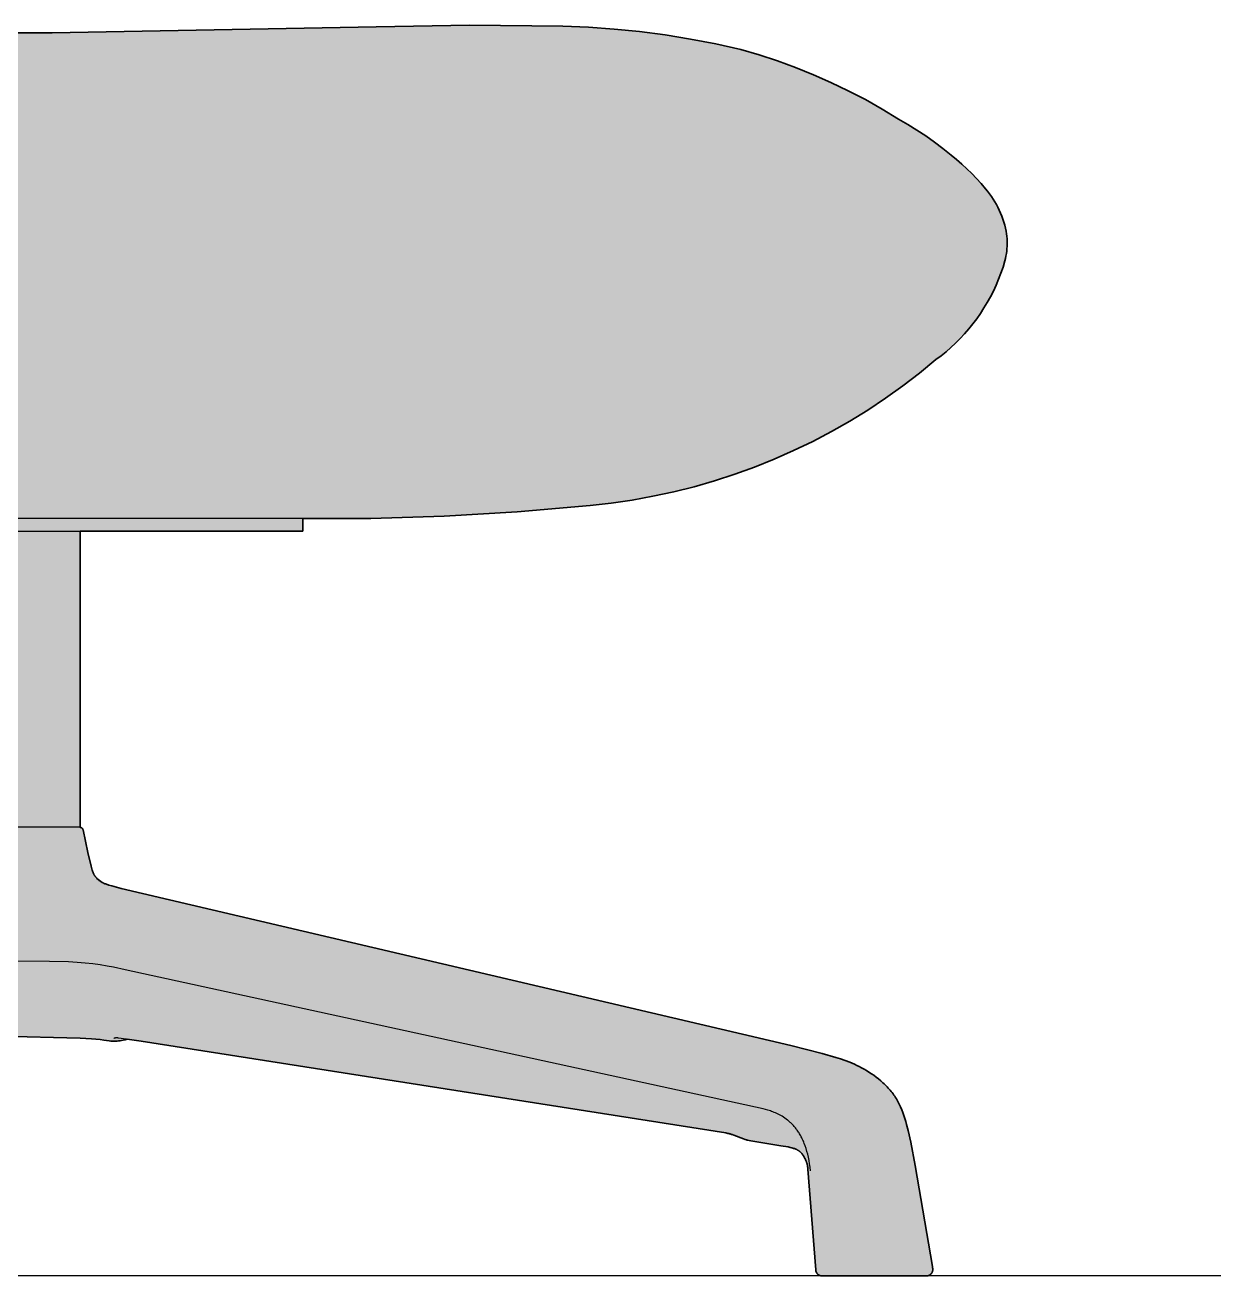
# Model space of a CAD drawing. Header units: millimetres. Extents: x 0 to 1503, y -725 to 393.
# Drawn here: x 390.8 to 766.6, y 0 to 393 of the extents above; entities that cross this region are included whole.
import ezdxf

# ---------------------------------------------------------------- set-up
doc = ezdxf.new("R2010")
doc.units = ezdxf.units.MM
doc.layers.add('Blocks', color=7, linetype='Continuous')
doc.layers.add('Blocks$Fill', color=7, linetype='Continuous', true_color=0xffffff)
for name, color, linetype, lineweight, true_color in [('Blocks$Inner', 7, 'Continuous', 25, 0x007f00), ('Blocks$Outline', 7, 'Continuous', 35, 0xff3f3f), ('Groud', 7, 'Continuous', 25, 0x243775)]:
    doc.layers.add(name, color=color, linetype=linetype, lineweight=lineweight, true_color=true_color)

# ---------------------------------------------------------------- blocks, each defined once
blk = doc.blocks.new('Doze Ottoman Side')
at = {"layer": 'Blocks$Fill'}
blk.add_hatch(color=256, dxfattribs=at).paths.add_polyline_path([(559.78, 392.59), (530.44, 392.98), (501.1, 392.39), (399.37, 390.53), (367.22, 390.53), (265.49, 392.39), (236.15, 392.98), (206.81, 392.59), (198.75, 392.27), (190.69, 391.7), (182.66, 390.9), (174.66, 389.85), (166.69, 388.56), (158.77, 387.03), (150.89, 385.27), (145.09, 383.58), (139.35, 381.7), (133.68, 379.63), (128.07, 377.38), (122.55, 374.94), (117.1, 372.32), (111.75, 369.53), (106.49, 366.56), (101.33, 363.42), (98.42, 361.75), (95.57, 359.99), (92.77, 358.13), (90.04, 356.19), (87.37, 354.15), (84.77, 352.04), (83.08, 350.69), (81.44, 349.28), (79.85, 347.83), (78.3, 346.32), (76.8, 344.76), (75.35, 343.16), (73.96, 341.51), (73.32, 340.74), (72.71, 339.95), (72.13, 339.14), (71.58, 338.31), (71.05, 337.46), (70.55, 336.59), (70.08, 335.71), (69.65, 334.81), (69.24, 333.9), (68.87, 332.97), (68.52, 332.03), (68.21, 331.09), (67.93, 330.13), (67.68, 329.16), (67.47, 328.18), (67.36, 327.41), (67.27, 326.63), (67.21, 325.85), (67.18, 325.06), (67.18, 324.28), (67.2, 323.49), (67.25, 322.71), (67.33, 321.93), (67.43, 321.15), (67.56, 320.38), (67.72, 319.61), (67.9, 318.85), (68.5, 316.91), (69.16, 314.99), (69.88, 313.1), (70.67, 311.24), (71.53, 309.4), (72.45, 307.59), (73.43, 305.82), (74.48, 304.08), (75.58, 302.38), (76.74, 300.72), (77.96, 299.1), (79.23, 297.52), (80.56, 295.99), (81.94, 294.51), (83.38, 293.07), (84.86, 291.69), (86.38, 290.35), (87.96, 289.08), (89.58, 287.85), (94.71, 283.63), (99.99, 279.58), (105.41, 275.71), (110.95, 272.03), (116.61, 268.54), (122.39, 265.25), (128.28, 262.15), (134.27, 259.26), (140.36, 256.57), (146.53, 254.09), (152.79, 251.83), (159.12, 249.78), (165.51, 247.94), (171.97, 246.32), (178.47, 244.93), (185.02, 243.75), (191.61, 242.81), (198.22, 242.08), (221.15, 240.08), (244.13, 238.72), (267.13, 238), (288.13, 238), (288.13, 234), (358.13, 234), (358.13, 140.93), (358.11, 140.92), (358.07, 140.92), (358.04, 140.91), (358.01, 140.91), (357.98, 140.9), (357.95, 140.89), (357.92, 140.89), (357.89, 140.88), (357.86, 140.87), (357.84, 140.86), (357.81, 140.85), (357.79, 140.84), (357.77, 140.83), (357.74, 140.82), (357.72, 140.8), (357.7, 140.79), (357.68, 140.78), (357.66, 140.77), (357.64, 140.75), (357.62, 140.74), (357.61, 140.73), (357.59, 140.71), (357.57, 140.7), (357.56, 140.69), (357.54, 140.67), (357.53, 140.66), (357.5, 140.63), (357.47, 140.6), (357.45, 140.58), (357.43, 140.55), (357.41, 140.52), (357.39, 140.5), (357.37, 140.47), (357.36, 140.45), (357.34, 140.42), (357.33, 140.4), (357.32, 140.38), (357.3, 140.35), (357.29, 140.33), (357.28, 140.3), (357.28, 140.28), (357.27, 140.26), (357.26, 140.23), (357.25, 140.21), (357.24, 140.16), (357.23, 140.1), (355.7, 133), (354.68, 128.76), (354.46, 127.89), (354.34, 127.49), (354.28, 127.3), (354.22, 127.12), (354.16, 126.94), (354.09, 126.76), (354.02, 126.59), (353.95, 126.43), (353.87, 126.26), (353.83, 126.18), (353.79, 126.1), (353.74, 126.03), (353.7, 125.95), (353.65, 125.87), (353.6, 125.8), (353.55, 125.72), (353.5, 125.65), (353.44, 125.57), (353.39, 125.5), (353.33, 125.43), (353.27, 125.35), (353.15, 125.21), (353.02, 125.07), (352.89, 124.93), (352.75, 124.79), (352.6, 124.66), (352.45, 124.53), (352.29, 124.39), (352.13, 124.26), (351.96, 124.14), (351.78, 124.01), (351.6, 123.88), (351.23, 123.63), (351.13, 123.57), (351.02, 123.51), (350.96, 123.48), (350.9, 123.44), (350.84, 123.41), (350.76, 123.38), (350.68, 123.34), (350.6, 123.3), (350.4, 123.22), (350.16, 123.13), (349.87, 123.03), (349.15, 122.79), (348.16, 122.5), (345.22, 121.7), (134.86, 72.42), (124.95, 69.89), (120.67, 68.67), (119.24, 68.2), (117.79, 67.69), (116.33, 67.12), (115.59, 66.81), (114.85, 66.48), (114.1, 66.13), (113.35, 65.76), (112.59, 65.36), (111.82, 64.94), (111.06, 64.5), (110.29, 64.03), (109.53, 63.53), (108.77, 63.02), (108.03, 62.47), (107.29, 61.9), (106.57, 61.31), (105.87, 60.69), (105.53, 60.37), (105.19, 60.05), (104.86, 59.71), (104.53, 59.37), (104.21, 59.03), (103.9, 58.68), (103.59, 58.32), (103.3, 57.96), (103.01, 57.58), (102.72, 57.21), (102.45, 56.82), (102.18, 56.43), (101.93, 56.03), (101.68, 55.63), (101.44, 55.22), (101.21, 54.81), (100.99, 54.38), (100.77, 53.96), (100.57, 53.53), (100.37, 53.09), (99.99, 52.21), (99.64, 51.31), (99.31, 50.39), (99.01, 49.47), (98.73, 48.54), (98.46, 47.6), (97.98, 45.72), (97.17, 41.98), (95.75, 34.65), (90.33, 2.93), (90.27, 2.54), (90.25, 2.38), (90.24, 2.31), (90.24, 2.24), (90.23, 2.18), (90.23, 2.12), (90.23, 2.06), (90.23, 2), (90.23, 1.95), (90.23, 1.89), (90.24, 1.84), (90.24, 1.78), (90.25, 1.73), (90.26, 1.67), (90.27, 1.62), (90.28, 1.57), (90.29, 1.52), (90.3, 1.47), (90.32, 1.42), (90.33, 1.37), (90.35, 1.33), (90.37, 1.28), (90.38, 1.24), (90.4, 1.19), (90.42, 1.15), (90.44, 1.1), (90.46, 1.06), (90.49, 1.02), (90.51, 0.98), (90.53, 0.94), (90.56, 0.9), (90.58, 0.86), (90.61, 0.83), (90.63, 0.79), (90.66, 0.75), (90.69, 0.72), (90.72, 0.69), (90.75, 0.65), (90.77, 0.62), (90.8, 0.59), (90.83, 0.56), (90.86, 0.53), (90.89, 0.5), (90.93, 0.47), (90.96, 0.45), (90.99, 0.42), (91.02, 0.4), (91.05, 0.37), (91.09, 0.35), (91.12, 0.33), (91.16, 0.3), (91.19, 0.28), (91.23, 0.26), (91.26, 0.24), (91.3, 0.23), (91.34, 0.21), (91.37, 0.19), (91.41, 0.17), (91.45, 0.16), (91.49, 0.14), (91.53, 0.13), (91.57, 0.12), (91.61, 0.1), (91.65, 0.09), (91.69, 0.08), (91.74, 0.07), (91.78, 0.06), (91.82, 0.05), (91.91, 0.03), (92.01, 0.02), (92.1, 0.01), (92.21, 0), (92.32, -0.01), (92.44, -0.01), (92.73, -0.02), (125.09, 0), (125.16, 0), (125.18, 0), (125.23, 0.01), (125.27, 0.01), (125.32, 0.02), (125.37, 0.03), (125.42, 0.04), (125.49, 0.06), (125.55, 0.08), (125.63, 0.1), (125.71, 0.13), (125.76, 0.15), (125.8, 0.17), (125.85, 0.19), (125.89, 0.21), (125.94, 0.23), (125.99, 0.26), (126.04, 0.28), (126.08, 0.31), (126.13, 0.34), (126.18, 0.37), (126.23, 0.4), (126.27, 0.44), (126.3, 0.46), (126.32, 0.48), (126.34, 0.5), (126.36, 0.52), (126.38, 0.54), (126.41, 0.56), (126.43, 0.58), (126.45, 0.6), (126.49, 0.64), (126.53, 0.69), (126.57, 0.74), (126.6, 0.79), (126.64, 0.84), (126.67, 0.89), (126.7, 0.94), (126.73, 0.99), (126.76, 1.04), (126.79, 1.09), (126.81, 1.14), (126.84, 1.19), (126.86, 1.24), (126.88, 1.29), (126.9, 1.34), (126.91, 1.39), (126.93, 1.43), (126.94, 1.48), (126.95, 1.52), (126.97, 1.57), (126.98, 1.61), (126.98, 1.65), (126.99, 1.69), (127, 1.73), (127.01, 1.8), (127.02, 1.87), (129.47, 33.49), (129.54, 34.11), (129.57, 34.35), (129.6, 34.57), (129.64, 34.75), (129.67, 34.92), (129.71, 35.08), (129.75, 35.23), (129.79, 35.38), (129.84, 35.53), (129.89, 35.68), (129.95, 35.84), (130, 36), (130.06, 36.15), (130.13, 36.31), (130.2, 36.47), (130.27, 36.62), (130.34, 36.78), (130.42, 36.94), (130.5, 37.1), (130.59, 37.25), (130.68, 37.41), (130.77, 37.56), (130.86, 37.71), (130.96, 37.86), (131.06, 38.01), (131.16, 38.15), (131.27, 38.29), (131.39, 38.43), (131.5, 38.57), (131.57, 38.64), (131.63, 38.7), (131.69, 38.77), (131.76, 38.84), (131.83, 38.9), (131.9, 38.96), (131.97, 39.02), (132.04, 39.09), (132.11, 39.15), (132.19, 39.21), (132.27, 39.26), (132.35, 39.32), (132.43, 39.38), (132.52, 39.43), (132.61, 39.49), (132.7, 39.54), (132.79, 39.59), (132.88, 39.64), (132.98, 39.69), (133.08, 39.74), (133.18, 39.78), (133.28, 39.83), (133.39, 39.87), (133.5, 39.92), (133.73, 40), (133.96, 40.08), (134.22, 40.16), (134.48, 40.23), (135.05, 40.37), (135.67, 40.51), (137.92, 40.92), (147.45, 42.45), (147.89, 42.54), (148.32, 42.64), (148.53, 42.69), (148.75, 42.75), (149.2, 42.89), (149.68, 43.05), (152.79, 44.24), (153.25, 44.41), (153.46, 44.48), (153.68, 44.54), (153.89, 44.61), (154.12, 44.67), (154.37, 44.72), (154.63, 44.78), (155.27, 44.91), (338.98, 73.7), (343.41, 74.35), (344.02, 74.19), (344.59, 74.06), (345.12, 73.96), (345.61, 73.88), (346.07, 73.81), (346.48, 73.77), (346.68, 73.75), (346.87, 73.74), (347.05, 73.73), (347.23, 73.73), (347.4, 73.73), (347.57, 73.73), (347.73, 73.74), (347.88, 73.74), (348.18, 73.77), (348.47, 73.8), (349.02, 73.87), (350.67, 74.11), (351.88, 74.24), (354.62, 74.47), (358.11, 74.66), (383.13, 75.32), (408.15, 74.66), (411.64, 74.47), (414.38, 74.24), (415.59, 74.11), (417.25, 73.87), (417.79, 73.8), (418.08, 73.77), (418.38, 73.74), (418.53, 73.74), (418.69, 73.73), (418.86, 73.73), (419.03, 73.73), (419.21, 73.73), (419.39, 73.74), (419.58, 73.75), (419.78, 73.77), (420.19, 73.81), (420.65, 73.88), (421.14, 73.96), (421.67, 74.06), (422.25, 74.19), (422.85, 74.35), (427.28, 73.7), (610.99, 44.91), (611.63, 44.78), (611.9, 44.72), (612.14, 44.67), (612.37, 44.61), (612.58, 44.54), (612.8, 44.48), (613.01, 44.41), (613.47, 44.24), (616.58, 43.05), (617.06, 42.89), (617.51, 42.75), (617.73, 42.69), (617.94, 42.64), (618.37, 42.54), (618.81, 42.45), (628.34, 40.92), (630.59, 40.51), (631.21, 40.37), (631.78, 40.23), (632.04, 40.16), (632.3, 40.08), (632.53, 40), (632.76, 39.92), (632.87, 39.87), (632.98, 39.83), (633.08, 39.78), (633.18, 39.74), (633.28, 39.69), (633.38, 39.64), (633.47, 39.59), (633.57, 39.54), (633.65, 39.49), (633.74, 39.43), (633.83, 39.38), (633.91, 39.32), (633.99, 39.26), (634.07, 39.21), (634.15, 39.15), (634.22, 39.09), (634.29, 39.02), (634.36, 38.96), (634.43, 38.9), (634.5, 38.84), (634.57, 38.77), (634.63, 38.7), (634.69, 38.64), (634.76, 38.57), (634.87, 38.43), (634.99, 38.29), (635.1, 38.15), (635.2, 38.01), (635.3, 37.86), (635.4, 37.71), (635.49, 37.56), (635.58, 37.41), (635.67, 37.25), (635.76, 37.1), (635.84, 36.94), (635.92, 36.78), (635.99, 36.62), (636.06, 36.47), (636.13, 36.31), (636.2, 36.15), (636.26, 36), (636.32, 35.84), (636.37, 35.68), (636.42, 35.53), (636.47, 35.38), (636.51, 35.23), (636.55, 35.08), (636.59, 34.92), (636.62, 34.75), (636.66, 34.57), (636.69, 34.35), (636.72, 34.11), (636.79, 33.49), (639.24, 1.87), (639.25, 1.8), (639.26, 1.73), (639.27, 1.69), (639.28, 1.65), (639.29, 1.61), (639.29, 1.57), (639.31, 1.52), (639.32, 1.48), (639.33, 1.43), (639.35, 1.39), (639.36, 1.34), (639.38, 1.29), (639.4, 1.24), (639.42, 1.19), (639.45, 1.14), (639.47, 1.09), (639.5, 1.04), (639.53, 0.99), (639.56, 0.94), (639.59, 0.89), (639.62, 0.84), (639.66, 0.79), (639.69, 0.74), (639.73, 0.69), (639.77, 0.64), (639.81, 0.6), (639.83, 0.58), (639.85, 0.56), (639.88, 0.54), (639.9, 0.52), (639.92, 0.5), (639.94, 0.48), (639.96, 0.46), (639.99, 0.44), (640.03, 0.4), (640.08, 0.37), (640.13, 0.34), (640.18, 0.31), (640.22, 0.28), (640.27, 0.26), (640.32, 0.23), (640.37, 0.21), (640.41, 0.19), (640.46, 0.17), (640.5, 0.15), (640.55, 0.13), (640.63, 0.1), (640.71, 0.08), (640.77, 0.06), (640.84, 0.04), (640.89, 0.03), (640.94, 0.02), (640.99, 0.01), (641.03, 0.01), (641.08, 0), (641.1, 0), (641.17, 0), (673.53, -0.02), (673.82, -0.01), (673.94, -0.01), (674.05, 0), (674.16, 0.01), (674.25, 0.02), (674.35, 0.03), (674.44, 0.05), (674.48, 0.06), (674.52, 0.07), (674.57, 0.08), (674.61, 0.09), (674.65, 0.1), (674.69, 0.12), (674.73, 0.13), (674.77, 0.14), (674.81, 0.16), (674.85, 0.17), (674.89, 0.19), (674.92, 0.21), (674.96, 0.23), (675, 0.24), (675.03, 0.26), (675.07, 0.28), (675.1, 0.3), (675.14, 0.33), (675.17, 0.35), (675.21, 0.37), (675.24, 0.4), (675.27, 0.42), (675.3, 0.45), (675.33, 0.47), (675.37, 0.5), (675.4, 0.53), (675.43, 0.56), (675.46, 0.59), (675.49, 0.62), (675.51, 0.65), (675.54, 0.69), (675.57, 0.72), (675.6, 0.75), (675.63, 0.79), (675.65, 0.83), (675.68, 0.86), (675.7, 0.9), (675.73, 0.94), (675.75, 0.98), (675.77, 1.02), (675.8, 1.06), (675.82, 1.1), (675.84, 1.15), (675.86, 1.19), (675.88, 1.24), (675.89, 1.28), (675.91, 1.33), (675.93, 1.37), (675.94, 1.42), (675.96, 1.47), (675.97, 1.52), (675.98, 1.57), (675.99, 1.62), (676, 1.67), (676.01, 1.73), (676.02, 1.78), (676.02, 1.84), (676.03, 1.89), (676.03, 1.95), (676.03, 2), (676.03, 2.06), (676.03, 2.12), (676.03, 2.18), (676.02, 2.24), (676.02, 2.31), (676.01, 2.38), (675.99, 2.54), (675.93, 2.93), (670.51, 34.65), (669.1, 41.98), (668.28, 45.72), (667.8, 47.6), (667.53, 48.54), (667.25, 49.47), (666.95, 50.39), (666.62, 51.31), (666.27, 52.21), (665.89, 53.09), (665.69, 53.53), (665.49, 53.96), (665.27, 54.38), (665.05, 54.81), (664.82, 55.22), (664.58, 55.63), (664.33, 56.03), (664.08, 56.43), (663.81, 56.82), (663.54, 57.21), (663.25, 57.58), (662.96, 57.96), (662.67, 58.32), (662.36, 58.68), (662.05, 59.03), (661.73, 59.37), (661.4, 59.71), (661.07, 60.05), (660.73, 60.37), (660.39, 60.69), (659.69, 61.31), (658.97, 61.9), (658.23, 62.47), (657.49, 63.02), (656.73, 63.53), (655.97, 64.03), (655.21, 64.5), (654.44, 64.94), (653.67, 65.36), (652.91, 65.76), (652.16, 66.13), (651.41, 66.48), (650.67, 66.81), (649.93, 67.12), (648.47, 67.69), (647.02, 68.2), (645.59, 68.67), (641.31, 69.89), (631.4, 72.42), (421.04, 121.7), (418.1, 122.5), (417.11, 122.79), (416.39, 123.03), (416.1, 123.13), (415.86, 123.22), (415.66, 123.3), (415.58, 123.34), (415.5, 123.38), (415.43, 123.41), (415.36, 123.44), (415.3, 123.48), (415.24, 123.51), (415.13, 123.57), (415.03, 123.63), (414.66, 123.88), (414.48, 124.01), (414.3, 124.14), (414.13, 124.26), (413.97, 124.39), (413.81, 124.53), (413.66, 124.66), (413.51, 124.79), (413.37, 124.93), (413.24, 125.07), (413.11, 125.21), (412.99, 125.35), (412.93, 125.43), (412.87, 125.5), (412.82, 125.57), (412.76, 125.65), (412.71, 125.72), (412.66, 125.8), (412.61, 125.87), (412.56, 125.95), (412.52, 126.03), (412.47, 126.1), (412.43, 126.18), (412.39, 126.26), (412.31, 126.43), (412.24, 126.59), (412.17, 126.76), (412.1, 126.94), (412.04, 127.12), (411.98, 127.3), (411.92, 127.49), (411.8, 127.89), (411.58, 128.76), (410.56, 133), (409.03, 140.1), (409.02, 140.16), (409.01, 140.21), (409, 140.23), (408.99, 140.26), (408.98, 140.28), (408.98, 140.3), (408.97, 140.33), (408.96, 140.35), (408.94, 140.38), (408.93, 140.4), (408.92, 140.42), (408.9, 140.45), (408.89, 140.47), (408.87, 140.5), (408.85, 140.52), (408.83, 140.55), (408.81, 140.58), (408.79, 140.6), (408.76, 140.63), (408.73, 140.66), (408.72, 140.67), (408.7, 140.69), (408.69, 140.7), (408.67, 140.71), (408.66, 140.73), (408.64, 140.74), (408.62, 140.75), (408.6, 140.77), (408.58, 140.78), (408.56, 140.79), (408.54, 140.8), (408.52, 140.82), (408.49, 140.83), (408.47, 140.84), (408.45, 140.85), (408.42, 140.86), (408.4, 140.87), (408.37, 140.88), (408.34, 140.89), (408.31, 140.89), (408.28, 140.9), (408.25, 140.91), (408.22, 140.91), (408.19, 140.92), (408.15, 140.92), (408.13, 140.93), (408.13, 234), (478.13, 234), (478.13, 238), (499.46, 238), (522.46, 238.72), (545.44, 240.08), (568.37, 242.08), (574.99, 242.81), (581.57, 243.75), (588.12, 244.93), (594.62, 246.32), (601.08, 247.94), (607.47, 249.78), (613.8, 251.83), (620.06, 254.09), (626.23, 256.57), (632.32, 259.26), (638.31, 262.15), (644.2, 265.25), (649.98, 268.54), (655.64, 272.03), (661.19, 275.71), (666.6, 279.58), (671.88, 283.63), (677.02, 287.85), (678.63, 289.08), (680.21, 290.35), (681.73, 291.69), (683.22, 293.07), (684.65, 294.51), (686.03, 295.99), (687.36, 297.52), (688.63, 299.1), (689.85, 300.72), (691.01, 302.38), (692.11, 304.08), (693.16, 305.82), (694.14, 307.59), (695.06, 309.4), (695.92, 311.24), (696.71, 313.1), (697.44, 314.99), (698.1, 316.91), (698.69, 318.85), (698.87, 319.61), (699.03, 320.38), (699.16, 321.15), (699.27, 321.93), (699.34, 322.71), (699.39, 323.49), (699.41, 324.28), (699.41, 325.06), (699.38, 325.85), (699.32, 326.63), (699.24, 327.41), (699.12, 328.18), (698.91, 329.16), (698.66, 330.13), (698.38, 331.09), (698.07, 332.03), (697.73, 332.97), (697.35, 333.9), (696.94, 334.81), (696.51, 335.71), (696.04, 336.59), (695.54, 337.46), (695.01, 338.31), (694.46, 339.14), (693.88, 339.95), (693.27, 340.74), (692.63, 341.51), (691.24, 343.16), (689.79, 344.76), (688.29, 346.32), (686.74, 347.83), (685.15, 349.28), (683.51, 350.69), (681.82, 352.04), (679.22, 354.15), (676.55, 356.19), (673.82, 358.13), (671.03, 359.99), (668.17, 361.75), (665.26, 363.42), (660.1, 366.56), (654.84, 369.53), (649.49, 372.32), (644.05, 374.94), (638.52, 377.38), (632.92, 379.63), (627.24, 381.7), (621.5, 383.58), (615.7, 385.27), (607.83, 387.03), (599.9, 388.56), (591.93, 389.85), (583.93, 390.9), (575.9, 391.7), (567.84, 392.27)], flags=0)
at = {"layer": 'Blocks$Inner'}
for points in [[(367.22, 390.53), (399.37, 390.53), (501.1, 392.39), (530.44, 392.98), (559.78, 392.59), (567.84, 392.27), (575.9, 391.7), (583.93, 390.9), (591.93, 389.85), (599.9, 388.56), (607.83, 387.03), (615.7, 385.27), (621.5, 383.58), (627.24, 381.7), (632.92, 379.63), (638.52, 377.38), (644.05, 374.94), (649.49, 372.32), (654.84, 369.53), (660.1, 366.56), (665.26, 363.42), (668.17, 361.75), (671.03, 359.99), (673.82, 358.13), (676.55, 356.19), (679.22, 354.15), (681.82, 352.04), (683.51, 350.69), (685.15, 349.28), (686.74, 347.83), (688.29, 346.32), (689.79, 344.76), (691.24, 343.16), (692.63, 341.51), (693.27, 340.74), (693.88, 339.95), (694.46, 339.14), (695.01, 338.31), (695.54, 337.46), (696.04, 336.59), (696.51, 335.71), (696.94, 334.81), (697.35, 333.9), (697.73, 332.97), (698.07, 332.03), (698.38, 331.09), (698.66, 330.13), (698.91, 329.16), (699.12, 328.18), (699.24, 327.41), (699.32, 326.63), (699.38, 325.85), (699.41, 325.06), (699.41, 324.28), (699.39, 323.49), (699.34, 322.71), (699.27, 321.93), (699.16, 321.15), (699.03, 320.38), (698.87, 319.61), (698.69, 318.85), (698.1, 316.91), (697.44, 314.99), (696.71, 313.1), (695.92, 311.24), (695.06, 309.4), (694.14, 307.59), (693.16, 305.82), (692.11, 304.08), (691.01, 302.38), (689.85, 300.72), (688.63, 299.1), (687.36, 297.52), (686.03, 295.99), (684.65, 294.51), (683.22, 293.07), (681.73, 291.69), (680.21, 290.35), (678.63, 289.08), (677.02, 287.85), (671.88, 283.63), (666.6, 279.58), (661.19, 275.71), (655.64, 272.03), (649.98, 268.54), (644.2, 265.25), (638.31, 262.15), (632.32, 259.26), (626.23, 256.57), (620.06, 254.09), (613.8, 251.83), (607.47, 249.78), (601.08, 247.94), (594.62, 246.32), (588.12, 244.93), (581.57, 243.75), (574.99, 242.81), (568.37, 242.08), (545.44, 240.08), (522.46, 238.72), (499.46, 238), (267.13, 238)], [(288.13, 238), (288.13, 234), (478.13, 234), (478.13, 238)], [(408.13, 234), (408.13, 140.93), (358.13, 140.93), (358.13, 234)], [(408.05, 140.93), (408.08, 140.93), (408.12, 140.93), (408.15, 140.92), (408.19, 140.92), (408.22, 140.91), (408.25, 140.91), (408.28, 140.9), (408.31, 140.89), (408.34, 140.89), (408.37, 140.88), (408.4, 140.87), (408.42, 140.86), (408.45, 140.85), (408.47, 140.84), (408.49, 140.83), (408.52, 140.82), (408.54, 140.8), (408.56, 140.79), (408.58, 140.78), (408.6, 140.77), (408.62, 140.75), (408.64, 140.74), (408.66, 140.73), (408.67, 140.71), (408.69, 140.7), (408.7, 140.69), (408.72, 140.67), (408.73, 140.66), (408.76, 140.63), (408.79, 140.6), (408.81, 140.58), (408.83, 140.55), (408.85, 140.52), (408.87, 140.5), (408.89, 140.47), (408.9, 140.45), (408.92, 140.42), (408.93, 140.4), (408.94, 140.38), (408.96, 140.35), (408.97, 140.33), (408.98, 140.3), (408.98, 140.28), (408.99, 140.26), (409, 140.23), (409.01, 140.21), (409.02, 140.16), (409.03, 140.1), (410.56, 133), (411.58, 128.76), (411.8, 127.89), (411.92, 127.49), (411.98, 127.3), (412.04, 127.12), (412.1, 126.94), (412.17, 126.76), (412.24, 126.59), (412.31, 126.43), (412.39, 126.26), (412.43, 126.18), (412.47, 126.1), (412.52, 126.03), (412.56, 125.95), (412.61, 125.87), (412.66, 125.8), (412.71, 125.72), (412.76, 125.65), (412.82, 125.57), (412.87, 125.5), (412.93, 125.43), (412.99, 125.35), (413.11, 125.21), (413.24, 125.07), (413.37, 124.93), (413.51, 124.79), (413.66, 124.66), (413.81, 124.53), (413.97, 124.39), (414.13, 124.26), (414.3, 124.14), (414.48, 124.01), (414.66, 123.88), (415.03, 123.63), (415.13, 123.57), (415.24, 123.51), (415.3, 123.48), (415.36, 123.44), (415.43, 123.41), (415.5, 123.38), (415.58, 123.34), (415.66, 123.3), (415.86, 123.22), (416.1, 123.13), (416.39, 123.03), (417.11, 122.79), (418.1, 122.5), (421.04, 121.7), (631.4, 72.42), (641.31, 69.89), (645.59, 68.67), (647.02, 68.2), (648.47, 67.69), (649.93, 67.12), (650.67, 66.81), (651.41, 66.48), (652.16, 66.13), (652.91, 65.76), (653.67, 65.36), (654.44, 64.94), (655.21, 64.5), (655.97, 64.03), (656.73, 63.53), (657.49, 63.02), (658.23, 62.47), (658.97, 61.9), (659.69, 61.31), (660.39, 60.69), (660.73, 60.37), (661.07, 60.05), (661.4, 59.71), (661.73, 59.37), (662.05, 59.03), (662.36, 58.68), (662.67, 58.32), (662.96, 57.96), (663.25, 57.58), (663.54, 57.21), (663.81, 56.82), (664.08, 56.43), (664.33, 56.03), (664.58, 55.63), (664.82, 55.22), (665.05, 54.81), (665.27, 54.38), (665.49, 53.96), (665.69, 53.53), (665.89, 53.09), (666.27, 52.21), (666.62, 51.31), (666.95, 50.39), (667.25, 49.47), (667.53, 48.54), (667.8, 47.6), (668.28, 45.72), (669.1, 41.98), (670.51, 34.65), (675.93, 2.93), (675.99, 2.54), (676.01, 2.38), (676.02, 2.31), (676.02, 2.24), (676.03, 2.18), (676.03, 2.12), (676.03, 2.06), (676.03, 2), (676.03, 1.95), (676.03, 1.89), (676.02, 1.84), (676.02, 1.78), (676.01, 1.73), (676, 1.67), (675.99, 1.62), (675.98, 1.57), (675.97, 1.52), (675.96, 1.47), (675.94, 1.42), (675.93, 1.37), (675.91, 1.33), (675.89, 1.28), (675.88, 1.24), (675.86, 1.19), (675.84, 1.15), (675.82, 1.1), (675.8, 1.06), (675.77, 1.02), (675.75, 0.98), (675.73, 0.94), (675.7, 0.9), (675.68, 0.86), (675.65, 0.83), (675.63, 0.79), (675.6, 0.75), (675.57, 0.72), (675.54, 0.69), (675.51, 0.65), (675.49, 0.62), (675.46, 0.59), (675.43, 0.56), (675.4, 0.53), (675.37, 0.5), (675.33, 0.47), (675.3, 0.45), (675.27, 0.42), (675.24, 0.4), (675.21, 0.37), (675.17, 0.35), (675.14, 0.33), (675.1, 0.3), (675.07, 0.28), (675.03, 0.26), (675, 0.24), (674.96, 0.23), (674.92, 0.21), (674.89, 0.19), (674.85, 0.17), (674.81, 0.16), (674.77, 0.14), (674.73, 0.13), (674.69, 0.12), (674.65, 0.1), (674.61, 0.09), (674.57, 0.08), (674.52, 0.07), (674.48, 0.06), (674.44, 0.05), (674.35, 0.03), (674.25, 0.02), (674.16, 0.01), (674.05, 0), (673.94, -0.01), (673.82, -0.01), (673.53, -0.02), (641.17, 0), (641.1, 0), (641.08, 0), (641.03, 0.01), (640.99, 0.01), (640.94, 0.02), (640.89, 0.03), (640.84, 0.04), (640.77, 0.06), (640.71, 0.08), (640.63, 0.1), (640.55, 0.13), (640.5, 0.15), (640.46, 0.17), (640.41, 0.19), (640.37, 0.21), (640.32, 0.23), (640.27, 0.26), (640.22, 0.28), (640.18, 0.31), (640.13, 0.34), (640.08, 0.37), (640.03, 0.4), (639.99, 0.44), (639.96, 0.46), (639.94, 0.48), (639.92, 0.5), (639.9, 0.52), (639.88, 0.54), (639.85, 0.56), (639.83, 0.58), (639.81, 0.6), (639.77, 0.64), (639.73, 0.69), (639.69, 0.74), (639.66, 0.79), (639.62, 0.84), (639.59, 0.89), (639.56, 0.94), (639.53, 0.99), (639.5, 1.04), (639.47, 1.09), (639.45, 1.14), (639.42, 1.19), (639.4, 1.24), (639.38, 1.29), (639.36, 1.34), (639.35, 1.39), (639.33, 1.43), (639.32, 1.48), (639.31, 1.52), (639.29, 1.57), (639.29, 1.61), (639.28, 1.65), (639.27, 1.69), (639.26, 1.73), (639.25, 1.8), (639.24, 1.87), (636.79, 33.49), (636.72, 34.11), (636.69, 34.35), (636.66, 34.57), (636.62, 34.75), (636.59, 34.92), (636.55, 35.08), (636.51, 35.23), (636.47, 35.38), (636.42, 35.53), (636.37, 35.68), (636.32, 35.84), (636.26, 36), (636.2, 36.15), (636.13, 36.31), (636.06, 36.47), (635.99, 36.62), (635.92, 36.78), (635.84, 36.94), (635.76, 37.1), (635.67, 37.25), (635.58, 37.41), (635.49, 37.56), (635.4, 37.71), (635.3, 37.86), (635.2, 38.01), (635.1, 38.15), (634.99, 38.29), (634.87, 38.43), (634.76, 38.57), (634.69, 38.64), (634.63, 38.7), (634.57, 38.77), (634.5, 38.84), (634.43, 38.9), (634.36, 38.96), (634.29, 39.02), (634.22, 39.09), (634.15, 39.15), (634.07, 39.21), (633.99, 39.26), (633.91, 39.32), (633.83, 39.38), (633.74, 39.43), (633.65, 39.49), (633.57, 39.54), (633.47, 39.59), (633.38, 39.64), (633.28, 39.69), (633.18, 39.74), (633.08, 39.78), (632.98, 39.83), (632.87, 39.87), (632.76, 39.92), (632.53, 40), (632.3, 40.08), (632.04, 40.16), (631.78, 40.23), (631.21, 40.37), (630.59, 40.51), (628.34, 40.92), (618.81, 42.45), (618.37, 42.54), (617.94, 42.64), (617.73, 42.69), (617.51, 42.75), (617.06, 42.89), (616.58, 43.05), (613.47, 44.24), (613.01, 44.41), (612.8, 44.48), (612.58, 44.54), (612.37, 44.61), (612.14, 44.67), (611.9, 44.72), (611.63, 44.78), (610.99, 44.91), (427.28, 73.7), (420.21, 74.73), (420.07, 74.74), (419.93, 74.76), (419.8, 74.77), (419.67, 74.77), (419.6, 74.77), (419.53, 74.77), (419.47, 74.77), (419.4, 74.76), (419.34, 74.76), (419.27, 74.75), (419.21, 74.74), (419.15, 74.73), (419.09, 74.72), (419.06, 74.71), (419.03, 74.71), (419, 74.7), (418.97, 74.69), (418.94, 74.68), (418.91, 74.67), (418.88, 74.66), (418.85, 74.65), (418.83, 74.64), (418.8, 74.63), (418.77, 74.62), (418.74, 74.6), (418.72, 74.59), (418.69, 74.58)], [(637.64, 33), (637.5, 34.14), (637.34, 35.24), (637.16, 36.29), (636.95, 37.29), (636.73, 38.24), (636.49, 39.14), (636.23, 40), (635.96, 40.82), (635.67, 41.6), (635.52, 41.97), (635.36, 42.33), (635.2, 42.69), (635.04, 43.03), (634.88, 43.37), (634.71, 43.69), (634.54, 44.01), (634.36, 44.32), (634.18, 44.62), (634, 44.91), (633.82, 45.2), (633.63, 45.48), (633.44, 45.75), (633.25, 46.01), (633.06, 46.26), (632.86, 46.51), (632.67, 46.75), (632.47, 46.98), (632.26, 47.21), (632.06, 47.43), (631.86, 47.64), (631.65, 47.85), (631.44, 48.05), (631.23, 48.24), (631.02, 48.43), (630.81, 48.62), (630.6, 48.79), (630.39, 48.96), (629.96, 49.29), (629.53, 49.59), (629.1, 49.88), (628.67, 50.14), (628.25, 50.39), (627.83, 50.62), (627.41, 50.83), (626.99, 51.03), (626.58, 51.22), (626.18, 51.39), (625.79, 51.54), (625.39, 51.69), (625.01, 51.83), (624.62, 51.95), (624.24, 52.07), (623.48, 52.29), (622.71, 52.48), (422.3, 96.16), (418.63, 96.95), (416.59, 97.33), (414.43, 97.68), (412.14, 98), (409.72, 98.27), (407.17, 98.49), (404.47, 98.65), (398.46, 98.83), (383.13, 98.85)], [(422.87, 74.35), (422.25, 74.19), (421.67, 74.06), (421.14, 73.96), (420.65, 73.88), (420.19, 73.81), (419.78, 73.77), (419.58, 73.75), (419.39, 73.74), (419.21, 73.73), (419.03, 73.73), (418.86, 73.73), (418.69, 73.73), (418.53, 73.74), (418.38, 73.74), (418.08, 73.77), (417.79, 73.8), (417.25, 73.87), (415.59, 74.11), (414.38, 74.24), (411.64, 74.47), (408.15, 74.66), (383.13, 75.32)]]:
    blk.add_lwpolyline(points, dxfattribs=at)
at = {"layer": 'Blocks$Outline'}
for points in [[(399.37, 390.53), (367.22, 390.53)], [(501.1, 392.39), (399.37, 390.53)], [(530.44, 392.98), (501.1, 392.39)], [(559.78, 392.59), (530.44, 392.98)], [(567.84, 392.27), (559.78, 392.59)], [(575.9, 391.7), (567.84, 392.27)], [(583.93, 390.9), (575.9, 391.7)], [(591.93, 389.85), (583.93, 390.9)], [(599.9, 388.56), (591.93, 389.85)], [(607.83, 387.03), (599.9, 388.56)], [(615.7, 385.27), (607.83, 387.03)], [(621.5, 383.58), (615.7, 385.27)], [(627.24, 381.7), (621.5, 383.58)], [(632.92, 379.63), (627.24, 381.7)], [(638.52, 377.38), (632.92, 379.63)], [(644.05, 374.94), (638.52, 377.38)], [(649.49, 372.32), (644.05, 374.94)], [(654.84, 369.53), (649.49, 372.32)], [(660.1, 366.56), (654.84, 369.53)], [(665.26, 363.42), (660.1, 366.56)], [(668.17, 361.75), (665.26, 363.42)], [(671.03, 359.99), (668.17, 361.75)], [(673.82, 358.13), (671.03, 359.99)], [(676.55, 356.19), (673.82, 358.13)], [(679.22, 354.15), (676.55, 356.19)], [(681.82, 352.04), (679.22, 354.15)], [(683.51, 350.69), (681.82, 352.04)], [(685.15, 349.28), (683.51, 350.69)], [(686.74, 347.83), (685.15, 349.28)], [(688.29, 346.32), (686.74, 347.83)], [(689.79, 344.76), (688.29, 346.32)], [(691.24, 343.16), (689.79, 344.76)], [(692.63, 341.51), (691.24, 343.16)], [(693.27, 340.74), (692.63, 341.51)], [(693.88, 339.95), (693.27, 340.74)], [(694.46, 339.14), (693.88, 339.95)], [(695.01, 338.31), (694.46, 339.14)], [(695.54, 337.46), (695.01, 338.31)], [(696.04, 336.59), (695.54, 337.46)], [(696.51, 335.71), (696.04, 336.59)], [(696.94, 334.81), (696.51, 335.71)], [(697.35, 333.9), (696.94, 334.81)], [(697.73, 332.97), (697.35, 333.9)], [(698.07, 332.03), (697.73, 332.97)], [(698.38, 331.09), (698.07, 332.03)], [(698.66, 330.13), (698.38, 331.09)], [(698.91, 329.16), (698.66, 330.13)], [(699.12, 328.18), (698.91, 329.16)], [(699.24, 327.41), (699.12, 328.18)], [(699.32, 326.63), (699.24, 327.41)], [(699.38, 325.85), (699.32, 326.63)], [(699.27, 321.93), (699.34, 322.71)], [(699.34, 322.71), (699.39, 323.49)], [(699.41, 325.06), (699.38, 325.85)], [(699.39, 323.49), (699.41, 324.28)], [(699.41, 324.28), (699.41, 325.06)], [(698.1, 316.91), (698.69, 318.85)], [(698.69, 318.85), (698.87, 319.61)], [(698.87, 319.61), (699.03, 320.38)], [(699.03, 320.38), (699.16, 321.15)], [(699.16, 321.15), (699.27, 321.93)], [(696.71, 313.1), (697.44, 314.99)], [(697.44, 314.99), (698.1, 316.91)], [(695.06, 309.4), (695.92, 311.24)], [(695.92, 311.24), (696.71, 313.1)], [(693.16, 305.82), (694.14, 307.59)], [(694.14, 307.59), (695.06, 309.4)], [(691.01, 302.38), (692.11, 304.08)], [(692.11, 304.08), (693.16, 305.82)], [(687.36, 297.52), (688.63, 299.1)], [(688.63, 299.1), (689.85, 300.72)], [(689.85, 300.72), (691.01, 302.38)], [(684.65, 294.51), (686.03, 295.99)], [(686.03, 295.99), (687.36, 297.52)], [(680.21, 290.35), (681.73, 291.69)], [(681.73, 291.69), (683.22, 293.07)], [(683.22, 293.07), (684.65, 294.51)], [(671.88, 283.63), (677.02, 287.85)], [(677.02, 287.85), (678.63, 289.08)], [(678.63, 289.08), (680.21, 290.35)], [(666.6, 279.58), (671.88, 283.63)], [(661.19, 275.71), (666.6, 279.58)], [(655.64, 272.03), (661.19, 275.71)], [(649.98, 268.54), (655.64, 272.03)], [(644.2, 265.25), (649.98, 268.54)], [(638.31, 262.15), (644.2, 265.25)], [(632.32, 259.26), (638.31, 262.15)], [(620.06, 254.09), (626.23, 256.57)], [(626.23, 256.57), (632.32, 259.26)], [(607.47, 249.78), (613.8, 251.83)], [(613.8, 251.83), (620.06, 254.09)], [(594.62, 246.32), (601.08, 247.94)], [(601.08, 247.94), (607.47, 249.78)], [(574.99, 242.81), (581.57, 243.75)], [(581.57, 243.75), (588.12, 244.93)], [(588.12, 244.93), (594.62, 246.32)], [(522.46, 238.72), (545.44, 240.08)], [(545.44, 240.08), (568.37, 242.08)], [(568.37, 242.08), (574.99, 242.81)], [(478.13, 234), (478.13, 238)], [(478.13, 238), (499.46, 238)], [(499.46, 238), (522.46, 238.72)], [(408.13, 140.93), (408.13, 234)], [(408.13, 234), (478.13, 234)], [(408.15, 140.92), (408.13, 140.93)], [(408.19, 140.92), (408.15, 140.92)], [(408.22, 140.91), (408.19, 140.92)], [(408.25, 140.91), (408.22, 140.91)], [(408.28, 140.9), (408.25, 140.91)], [(408.31, 140.89), (408.28, 140.9)], [(408.34, 140.89), (408.31, 140.89)], [(408.37, 140.88), (408.34, 140.89)], [(408.4, 140.87), (408.37, 140.88)], [(408.42, 140.86), (408.4, 140.87)], [(408.45, 140.85), (408.42, 140.86)], [(408.47, 140.84), (408.45, 140.85)], [(408.49, 140.83), (408.47, 140.84)], [(408.52, 140.82), (408.49, 140.83)], [(408.54, 140.8), (408.52, 140.82)], [(408.56, 140.79), (408.54, 140.8)], [(408.58, 140.78), (408.56, 140.79)], [(408.6, 140.77), (408.58, 140.78)], [(408.62, 140.75), (408.6, 140.77)], [(408.64, 140.74), (408.62, 140.75)], [(408.66, 140.73), (408.64, 140.74)], [(408.67, 140.71), (408.66, 140.73)], [(408.69, 140.7), (408.67, 140.71)], [(408.7, 140.69), (408.69, 140.7)], [(408.72, 140.67), (408.7, 140.69)], [(408.73, 140.66), (408.72, 140.67)], [(408.76, 140.63), (408.73, 140.66)], [(408.79, 140.6), (408.76, 140.63)], [(408.81, 140.58), (408.79, 140.6)], [(408.83, 140.55), (408.81, 140.58)], [(408.85, 140.52), (408.83, 140.55)], [(408.87, 140.5), (408.85, 140.52)], [(408.89, 140.47), (408.87, 140.5)], [(408.9, 140.45), (408.89, 140.47)], [(408.92, 140.42), (408.9, 140.45)], [(408.93, 140.4), (408.92, 140.42)], [(408.94, 140.38), (408.93, 140.4)], [(408.96, 140.35), (408.94, 140.38)], [(408.97, 140.33), (408.96, 140.35)], [(408.98, 140.3), (408.97, 140.33)], [(408.98, 140.28), (408.98, 140.3)], [(408.99, 140.26), (408.98, 140.28)], [(409, 140.23), (408.99, 140.26)], [(409.01, 140.21), (409, 140.23)], [(409.02, 140.16), (409.01, 140.21)], [(409.03, 140.1), (409.02, 140.16)], [(410.56, 133), (409.03, 140.1)], [(411.58, 128.76), (410.56, 133)], [(411.8, 127.89), (411.58, 128.76)], [(411.92, 127.49), (411.8, 127.89)], [(411.98, 127.3), (411.92, 127.49)], [(412.04, 127.12), (411.98, 127.3)], [(412.1, 126.94), (412.04, 127.12)], [(412.17, 126.76), (412.1, 126.94)], [(412.24, 126.59), (412.17, 126.76)], [(412.31, 126.43), (412.24, 126.59)], [(412.39, 126.26), (412.31, 126.43)], [(412.43, 126.18), (412.39, 126.26)], [(412.47, 126.1), (412.43, 126.18)], [(412.52, 126.03), (412.47, 126.1)], [(412.56, 125.95), (412.52, 126.03)], [(412.61, 125.87), (412.56, 125.95)], [(412.66, 125.8), (412.61, 125.87)], [(412.71, 125.72), (412.66, 125.8)], [(412.76, 125.65), (412.71, 125.72)], [(412.82, 125.57), (412.76, 125.65)], [(412.87, 125.5), (412.82, 125.57)], [(412.93, 125.43), (412.87, 125.5)], [(412.99, 125.35), (412.93, 125.43)], [(413.11, 125.21), (412.99, 125.35)], [(413.24, 125.07), (413.11, 125.21)], [(413.37, 124.93), (413.24, 125.07)], [(413.51, 124.79), (413.37, 124.93)], [(413.66, 124.66), (413.51, 124.79)], [(413.81, 124.53), (413.66, 124.66)], [(413.97, 124.39), (413.81, 124.53)], [(414.13, 124.26), (413.97, 124.39)], [(414.3, 124.14), (414.13, 124.26)], [(414.48, 124.01), (414.3, 124.14)], [(414.66, 123.88), (414.48, 124.01)], [(415.03, 123.63), (414.66, 123.88)], [(415.13, 123.57), (415.03, 123.63)], [(415.24, 123.51), (415.13, 123.57)], [(415.3, 123.48), (415.24, 123.51)], [(415.36, 123.44), (415.3, 123.48)], [(415.43, 123.41), (415.36, 123.44)], [(415.5, 123.38), (415.43, 123.41)], [(415.58, 123.34), (415.5, 123.38)], [(415.66, 123.3), (415.58, 123.34)], [(415.86, 123.22), (415.66, 123.3)], [(416.1, 123.13), (415.86, 123.22)], [(416.39, 123.03), (416.1, 123.13)], [(417.11, 122.79), (416.39, 123.03)], [(418.1, 122.5), (417.11, 122.79)], [(421.04, 121.7), (418.1, 122.5)], [(631.4, 72.42), (421.04, 121.7)], [(383.13, 75.32), (408.15, 74.66)], [(408.15, 74.66), (411.64, 74.47)], [(411.64, 74.47), (414.38, 74.24)], [(414.38, 74.24), (415.59, 74.11)], [(415.59, 74.11), (417.25, 73.87)], [(417.25, 73.87), (417.79, 73.8)], [(417.79, 73.8), (418.08, 73.77)], [(418.08, 73.77), (418.38, 73.74)], [(418.38, 73.74), (418.53, 73.74)], [(418.53, 73.74), (418.69, 73.73)], [(418.69, 73.73), (418.86, 73.73)], [(418.86, 73.73), (419.03, 73.73)], [(419.03, 73.73), (419.21, 73.73)], [(419.21, 73.73), (419.39, 73.74)], [(419.39, 73.74), (419.58, 73.75)], [(419.58, 73.75), (419.78, 73.77)], [(419.78, 73.77), (420.19, 73.81)], [(420.19, 73.81), (420.65, 73.88)], [(420.65, 73.88), (421.14, 73.96)], [(421.14, 73.96), (421.67, 74.06)], [(421.67, 74.06), (422.25, 74.19)], [(422.25, 74.19), (422.85, 74.35)], [(422.85, 74.35), (427.28, 73.7)], [(427.28, 73.7), (610.99, 44.91)], [(641.31, 69.89), (631.4, 72.42)], [(645.59, 68.67), (641.31, 69.89)], [(647.02, 68.2), (645.59, 68.67)], [(648.47, 67.69), (647.02, 68.2)], [(649.93, 67.12), (648.47, 67.69)], [(650.67, 66.81), (649.93, 67.12)], [(651.41, 66.48), (650.67, 66.81)], [(652.16, 66.13), (651.41, 66.48)], [(652.91, 65.76), (652.16, 66.13)], [(653.67, 65.36), (652.91, 65.76)], [(654.44, 64.94), (653.67, 65.36)], [(655.21, 64.5), (654.44, 64.94)], [(655.97, 64.03), (655.21, 64.5)], [(656.73, 63.53), (655.97, 64.03)], [(657.49, 63.02), (656.73, 63.53)], [(658.23, 62.47), (657.49, 63.02)], [(658.97, 61.9), (658.23, 62.47)], [(659.69, 61.31), (658.97, 61.9)], [(660.39, 60.69), (659.69, 61.31)], [(660.73, 60.37), (660.39, 60.69)], [(661.07, 60.05), (660.73, 60.37)], [(661.4, 59.71), (661.07, 60.05)], [(661.73, 59.37), (661.4, 59.71)], [(662.05, 59.03), (661.73, 59.37)], [(662.36, 58.68), (662.05, 59.03)], [(662.67, 58.32), (662.36, 58.68)], [(662.96, 57.96), (662.67, 58.32)], [(663.25, 57.58), (662.96, 57.96)], [(663.54, 57.21), (663.25, 57.58)], [(663.81, 56.82), (663.54, 57.21)], [(664.08, 56.43), (663.81, 56.82)], [(664.33, 56.03), (664.08, 56.43)], [(664.58, 55.63), (664.33, 56.03)], [(664.82, 55.22), (664.58, 55.63)], [(665.05, 54.81), (664.82, 55.22)], [(665.27, 54.38), (665.05, 54.81)], [(665.49, 53.96), (665.27, 54.38)], [(665.69, 53.53), (665.49, 53.96)], [(665.89, 53.09), (665.69, 53.53)], [(666.27, 52.21), (665.89, 53.09)], [(666.62, 51.31), (666.27, 52.21)], [(666.95, 50.39), (666.62, 51.31)], [(667.25, 49.47), (666.95, 50.39)], [(667.53, 48.54), (667.25, 49.47)], [(667.8, 47.6), (667.53, 48.54)], [(668.28, 45.72), (667.8, 47.6)], [(610.99, 44.91), (611.63, 44.78)], [(611.63, 44.78), (611.9, 44.72)], [(611.9, 44.72), (612.14, 44.67)], [(612.14, 44.67), (612.37, 44.61)], [(612.37, 44.61), (612.58, 44.54)], [(612.58, 44.54), (612.8, 44.48)], [(612.8, 44.48), (613.01, 44.41)], [(613.01, 44.41), (613.47, 44.24)], [(613.47, 44.24), (616.58, 43.05)], [(669.1, 41.98), (668.28, 45.72)], [(616.58, 43.05), (617.06, 42.89)], [(617.06, 42.89), (617.51, 42.75)], [(617.51, 42.75), (617.73, 42.69)], [(617.73, 42.69), (617.94, 42.64)], [(617.94, 42.64), (618.37, 42.54)], [(618.37, 42.54), (618.81, 42.45)], [(618.81, 42.45), (628.34, 40.92)], [(628.34, 40.92), (630.59, 40.51)], [(630.59, 40.51), (631.21, 40.37)], [(631.21, 40.37), (631.78, 40.23)], [(631.78, 40.23), (632.04, 40.16)], [(632.04, 40.16), (632.3, 40.08)], [(632.3, 40.08), (632.53, 40)], [(632.53, 40), (632.76, 39.92)], [(632.76, 39.92), (632.87, 39.87)], [(632.87, 39.87), (632.98, 39.83)], [(632.98, 39.83), (633.08, 39.78)], [(633.08, 39.78), (633.18, 39.74)], [(633.18, 39.74), (633.28, 39.69)], [(633.28, 39.69), (633.38, 39.64)], [(633.38, 39.64), (633.47, 39.59)], [(633.47, 39.59), (633.57, 39.54)], [(633.57, 39.54), (633.65, 39.49)], [(633.65, 39.49), (633.74, 39.43)], [(633.74, 39.43), (633.83, 39.38)], [(633.83, 39.38), (633.91, 39.32)], [(633.91, 39.32), (633.99, 39.26)], [(670.51, 34.65), (669.1, 41.98)], [(633.99, 39.26), (634.07, 39.21)], [(634.07, 39.21), (634.15, 39.15)], [(634.15, 39.15), (634.22, 39.09)], [(634.22, 39.09), (634.29, 39.02)], [(634.29, 39.02), (634.36, 38.96)], [(634.36, 38.96), (634.43, 38.9)], [(634.43, 38.9), (634.5, 38.84)], [(634.5, 38.84), (634.57, 38.77)], [(634.57, 38.77), (634.63, 38.7)], [(634.63, 38.7), (634.69, 38.64)], [(634.69, 38.64), (634.76, 38.57)], [(634.76, 38.57), (634.87, 38.43)], [(634.87, 38.43), (634.99, 38.29)], [(634.99, 38.29), (635.1, 38.15)], [(635.1, 38.15), (635.2, 38.01)], [(635.2, 38.01), (635.3, 37.86)], [(635.3, 37.86), (635.4, 37.71)], [(635.4, 37.71), (635.49, 37.56)], [(635.49, 37.56), (635.58, 37.41)], [(635.58, 37.41), (635.67, 37.25)], [(635.67, 37.25), (635.76, 37.1)], [(635.76, 37.1), (635.84, 36.94)], [(635.84, 36.94), (635.92, 36.78)], [(635.92, 36.78), (635.99, 36.62)], [(635.99, 36.62), (636.06, 36.47)], [(636.06, 36.47), (636.13, 36.31)], [(636.13, 36.31), (636.2, 36.15)], [(636.2, 36.15), (636.26, 36)], [(636.26, 36), (636.32, 35.84)], [(636.32, 35.84), (636.37, 35.68)], [(636.37, 35.68), (636.42, 35.53)], [(636.42, 35.53), (636.47, 35.38)], [(636.47, 35.38), (636.51, 35.23)], [(636.51, 35.23), (636.55, 35.08)], [(636.55, 35.08), (636.59, 34.92)], [(636.59, 34.92), (636.62, 34.75)], [(636.62, 34.75), (636.66, 34.57)], [(636.66, 34.57), (636.69, 34.35)], [(636.69, 34.35), (636.72, 34.11)], [(636.72, 34.11), (636.79, 33.49)], [(636.79, 33.49), (639.24, 1.87)], [(675.93, 2.93), (670.51, 34.65)], [(639.24, 1.87), (639.25, 1.8)], [(639.25, 1.8), (639.26, 1.73)], [(639.26, 1.73), (639.27, 1.69)], [(639.27, 1.69), (639.28, 1.65)], [(639.28, 1.65), (639.29, 1.61)], [(639.29, 1.61), (639.29, 1.57)], [(639.29, 1.57), (639.31, 1.52)], [(639.31, 1.52), (639.32, 1.48)], [(639.32, 1.48), (639.33, 1.43)], [(639.33, 1.43), (639.35, 1.39)], [(639.35, 1.39), (639.36, 1.34)], [(639.36, 1.34), (639.38, 1.29)], [(639.38, 1.29), (639.4, 1.24)], [(639.4, 1.24), (639.42, 1.19)], [(639.42, 1.19), (639.45, 1.14)], [(639.45, 1.14), (639.47, 1.09)], [(639.47, 1.09), (639.5, 1.04)], [(639.5, 1.04), (639.53, 0.99)], [(639.53, 0.99), (639.56, 0.94)], [(639.56, 0.94), (639.59, 0.89)], [(639.59, 0.89), (639.62, 0.84)], [(639.62, 0.84), (639.66, 0.79)], [(639.66, 0.79), (639.69, 0.74)], [(639.69, 0.74), (639.73, 0.69)], [(639.73, 0.69), (639.77, 0.64)], [(639.77, 0.64), (639.81, 0.6)], [(639.81, 0.6), (639.83, 0.58)], [(639.83, 0.58), (639.85, 0.56)], [(639.85, 0.56), (639.88, 0.54)], [(639.88, 0.54), (639.9, 0.52)], [(639.9, 0.52), (639.92, 0.5)], [(639.92, 0.5), (639.94, 0.48)], [(639.94, 0.48), (639.96, 0.46)], [(639.96, 0.46), (639.99, 0.44)], [(639.99, 0.44), (640.03, 0.4)], [(640.03, 0.4), (640.08, 0.37)], [(640.08, 0.37), (640.13, 0.34)], [(640.13, 0.34), (640.18, 0.31)], [(640.18, 0.31), (640.22, 0.28)], [(640.22, 0.28), (640.27, 0.26)], [(640.27, 0.26), (640.32, 0.23)], [(640.32, 0.23), (640.37, 0.21)], [(640.37, 0.21), (640.41, 0.19)], [(640.41, 0.19), (640.46, 0.17)], [(640.46, 0.17), (640.5, 0.15)], [(640.5, 0.15), (640.55, 0.13)], [(640.55, 0.13), (640.63, 0.1)], [(640.63, 0.1), (640.71, 0.08)], [(640.71, 0.08), (640.77, 0.06)], [(640.77, 0.06), (640.84, 0.04)], [(640.84, 0.04), (640.89, 0.03)], [(640.89, 0.03), (640.94, 0.02)], [(640.94, 0.02), (640.99, 0.01)], [(640.99, 0.01), (641.03, 0.01)], [(641.03, 0.01), (641.08, 0)], [(641.08, 0), (641.1, 0)], [(641.1, 0), (641.17, 0)], [(641.17, 0), (673.53, -0.02)], [(674.05, 0), (674.16, 0.01)], [(674.16, 0.01), (674.25, 0.02)], [(674.25, 0.02), (674.35, 0.03)], [(674.35, 0.03), (674.44, 0.05)], [(674.44, 0.05), (674.48, 0.06)], [(674.48, 0.06), (674.52, 0.07)], [(674.52, 0.07), (674.57, 0.08)], [(674.57, 0.08), (674.61, 0.09)], [(674.61, 0.09), (674.65, 0.1)], [(674.65, 0.1), (674.69, 0.12)], [(674.69, 0.12), (674.73, 0.13)], [(674.73, 0.13), (674.77, 0.14)], [(674.77, 0.14), (674.81, 0.16)], [(674.81, 0.16), (674.85, 0.17)], [(674.85, 0.17), (674.89, 0.19)], [(674.89, 0.19), (674.92, 0.21)], [(674.92, 0.21), (674.96, 0.23)], [(674.96, 0.23), (675, 0.24)], [(675, 0.24), (675.03, 0.26)], [(675.03, 0.26), (675.07, 0.28)], [(675.07, 0.28), (675.1, 0.3)], [(675.1, 0.3), (675.14, 0.33)], [(675.14, 0.33), (675.17, 0.35)], [(675.17, 0.35), (675.21, 0.37)], [(675.21, 0.37), (675.24, 0.4)], [(675.24, 0.4), (675.27, 0.42)], [(675.27, 0.42), (675.3, 0.45)], [(675.3, 0.45), (675.33, 0.47)], [(675.33, 0.47), (675.37, 0.5)], [(675.37, 0.5), (675.4, 0.53)], [(675.4, 0.53), (675.43, 0.56)], [(675.43, 0.56), (675.46, 0.59)], [(675.46, 0.59), (675.49, 0.62)], [(675.49, 0.62), (675.51, 0.65)], [(675.51, 0.65), (675.54, 0.69)], [(675.54, 0.69), (675.57, 0.72)], [(675.57, 0.72), (675.6, 0.75)], [(675.6, 0.75), (675.63, 0.79)], [(675.63, 0.79), (675.65, 0.83)], [(675.65, 0.83), (675.68, 0.86)], [(675.68, 0.86), (675.7, 0.9)], [(675.7, 0.9), (675.73, 0.94)], [(675.73, 0.94), (675.75, 0.98)], [(675.75, 0.98), (675.77, 1.02)], [(675.77, 1.02), (675.8, 1.06)], [(675.8, 1.06), (675.82, 1.1)], [(675.82, 1.1), (675.84, 1.15)], [(675.84, 1.15), (675.86, 1.19)], [(675.86, 1.19), (675.88, 1.24)], [(675.88, 1.24), (675.89, 1.28)], [(675.89, 1.28), (675.91, 1.33)], [(675.91, 1.33), (675.93, 1.37)], [(675.99, 2.54), (675.93, 2.93)], [(675.93, 1.37), (675.94, 1.42)], [(675.94, 1.42), (675.96, 1.47)], [(675.96, 1.47), (675.97, 1.52)], [(675.97, 1.52), (675.98, 1.57)], [(675.98, 1.57), (675.99, 1.62)], [(676.01, 2.38), (675.99, 2.54)], [(675.99, 1.62), (676, 1.67)], [(676, 1.67), (676.01, 1.73)], [(676.02, 2.31), (676.01, 2.38)], [(676.01, 1.73), (676.02, 1.78)], [(676.02, 2.24), (676.02, 2.31)], [(676.03, 2.18), (676.02, 2.24)], [(676.02, 1.84), (676.03, 1.89)], [(676.02, 1.78), (676.02, 1.84)], [(676.03, 2.12), (676.03, 2.18)], [(676.03, 2.06), (676.03, 2.12)], [(676.03, 2), (676.03, 2.06)], [(676.03, 1.95), (676.03, 2)], [(676.03, 1.89), (676.03, 1.95)], [(673.53, -0.02), (673.82, -0.01)], [(673.82, -0.01), (673.94, -0.01)], [(673.94, -0.01), (674.05, 0)]]:
    blk.add_lwpolyline(points, dxfattribs=at)

msp = doc.modelspace()

# ---------------------------------------------------------------- linework, layer by layer
at = {"layer": 'Groud'}
msp.add_lwpolyline([(766.59, 0), (0, 0)], dxfattribs=at)

# ---------------------------------------------------------------- block references
at = {"layer": 'Blocks'}
msp.add_blockref('Doze Ottoman Side', (0, 0), dxfattribs=at)

doc.saveas('drawing.dxf')
